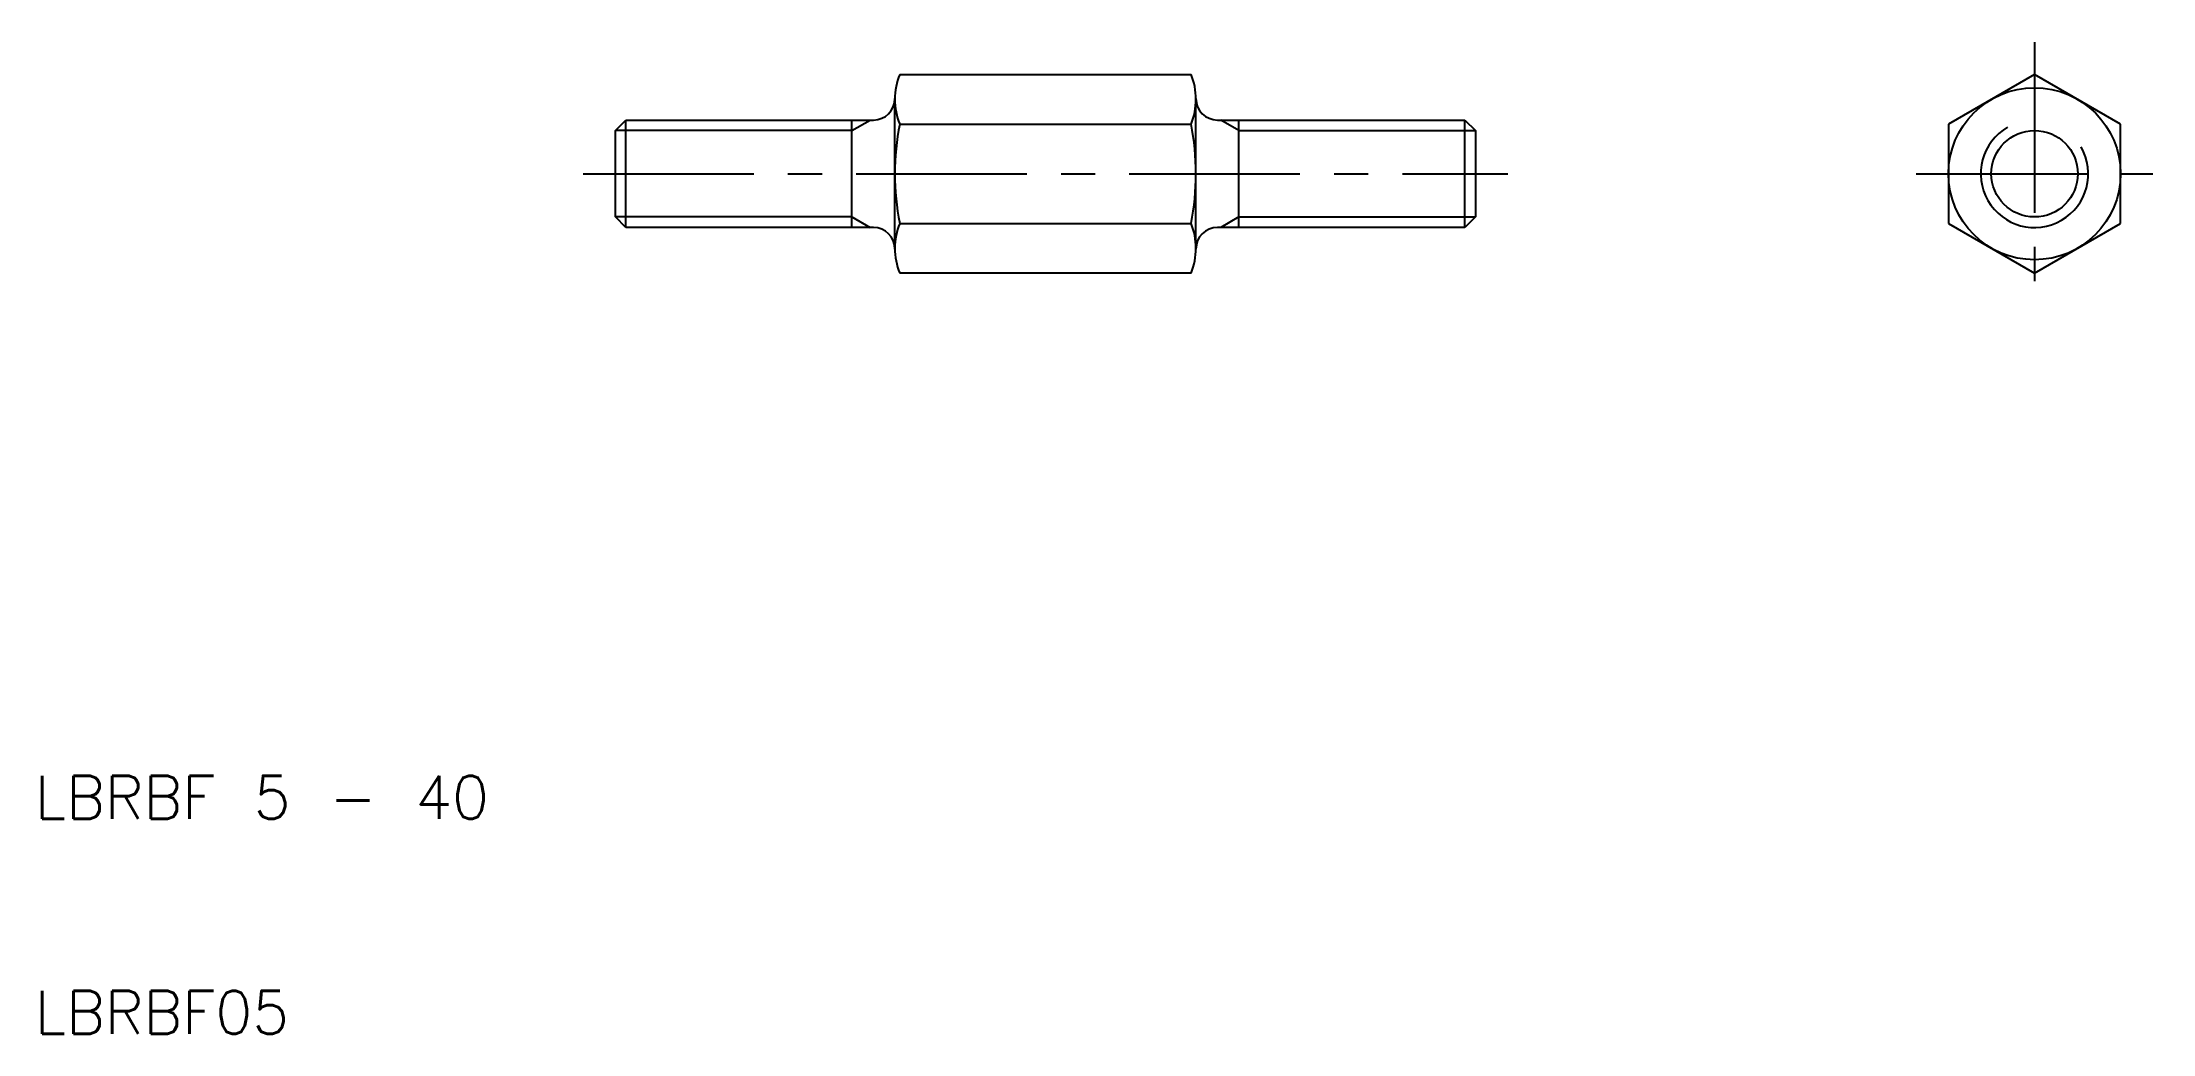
# Model space of a CAD drawing. Extents: x 10.3 to 108.5, y 10 to 56.1.
import ezdxf

# ---------------------------------------------------------------- set-up
doc = ezdxf.new("R2010")
doc.units = 0
doc.header["$LTSCALE"] = 0.25
doc.linetypes.add('CENTER', pattern=[50.8, 31.75, -6.35, 6.35, -6.35])
doc.layers.get('0').update_dxf_attribs({"linetype": 'CONTINUOUS'})
doc.layers.add('CENTER', color=1, linetype='CENTER')
doc.styles.get("Standard").update_dxf_attribs({"font": 'txt.shx', "bigfont": 'extfont.shx'})

msp = doc.modelspace()

# ---------------------------------------------------------------- linework, layer by layer
for p, q in [((50.224, 54.619), (63.776, 54.619)), ((103, 54.619), (99, 52.309)), ((107, 52.309), (103, 54.619)), ((50, 46.5), (50, 53.5)), ((50, 53.5), (50, 53.464)), ((64, 46.5), (64, 53.5)), ((64, 53.464), (64, 53.5)), ((37, 52.009), (37.49, 52.5)), ((37.49, 52.5), (48, 52.5)), ((37.49, 47.5), (37.49, 52.5)), ((48, 47.5), (48, 52.5)), ((48, 52.5), (48.85, 52.5)), ((48.85, 52.5), (49, 52.5)), ((50.224, 52.309), (63.776, 52.309)), ((65, 52.5), (65.15, 52.5)), ((65.15, 52.5), (76.509, 52.5)), ((66, 47.5), (66, 52.5)), ((76.509, 47.5), (76.509, 52.5)), ((76.509, 52.5), (77, 52.009)), ((99, 52.309), (99, 47.691)), ((107, 47.691), (107, 52.309)), ((37, 47.99), (37, 52.009)), ((77, 52.009), (77, 47.99)), ((37.49, 47.5), (37, 47.99)), ((49, 47.5), (37.49, 47.5)), ((50.224, 47.691), (63.776, 47.691)), ((76.509, 47.5), (65, 47.5)), ((77, 47.99), (76.509, 47.5)), ((99, 47.691), (103, 45.381)), ((103, 45.381), (107, 47.691)), ((50, 46.536), (50, 46.5)), ((64, 46.5), (64, 46.536)), ((63.776, 45.381), (50.224, 45.381))]:
    msp.add_line(p, q)
at = {"color": 3}
for p, q in [((48, 52.009), (48.85, 52.5)), ((66, 52.009), (65.15, 52.5)), ((48, 52.009), (37, 52.009)), ((66, 52.009), (77, 52.009)), ((48, 47.99), (37, 47.99)), ((48, 47.99), (48.85, 47.5)), ((66, 47.99), (65.15, 47.5)), ((66, 47.99), (77, 47.99))]:
    msp.add_line(p, q, dxfattribs=at)
for radius in [4, 2.01]:
    msp.add_circle((103, 50), radius)
for centre, radius, start, end in [((53.084, 53.464), 3.084, 158.01264, 180), ((60.916, 53.464), 3.084, 0, 21.98736), ((49, 53.5), 1, 270, 0), ((53.084, 53.464), 3.084, 180, 201.98736), ((60.916, 53.464), 3.084, 338.01264, 0), ((65, 53.5), 1, 180, 270), ((62, 50), 12, 168.9042, 191.0958), ((52, 50), 12, 348.9042, 11.0958), ((49, 46.5), 1, 0, 90), ((53.084, 46.536), 3.084, 158.01264, 180), ((60.916, 46.536), 3.084, 0, 21.98736), ((65, 46.5), 1, 90, 180), ((53.084, 46.536), 3.084, 180, 201.98736), ((60.916, 46.536), 3.084, 338.01264, 0)]:
    msp.add_arc(centre, radius, start, end)
msp.add_arc((103, 50), 2.5, 120, 30, dxfattribs=at)
at = {"layer": 'CENTER', "color": 1, "linetype": 'CENTER'}
for p, q in [((103, 56.119), (103, 43.881)), ((35.5, 50), (78.5, 50)), ((97.5, 50), (108.5, 50))]:
    msp.add_line(p, q, dxfattribs=at)

# ---------------------------------------------------------------- texts
for s, p in [('LBRBF 5 - 40', (10, 20)), ('LBRBF05', (10, 10))]:
    msp.add_text(s, height=2).set_placement(p)

doc.saveas('drawing.dxf')
